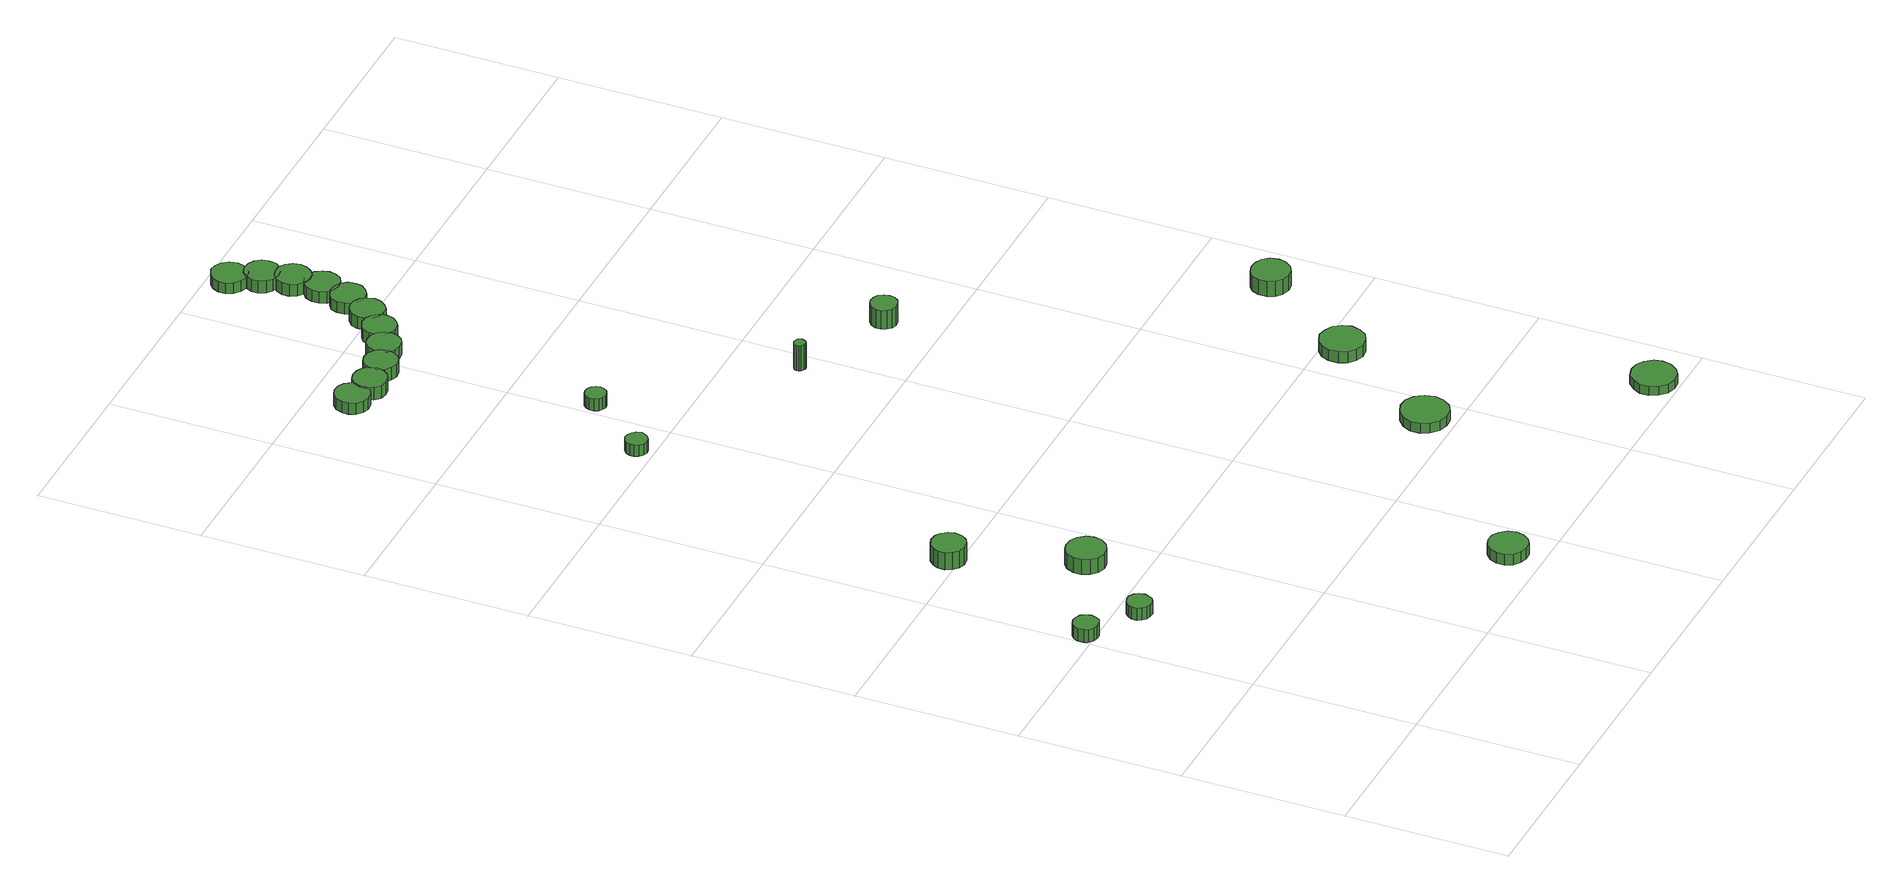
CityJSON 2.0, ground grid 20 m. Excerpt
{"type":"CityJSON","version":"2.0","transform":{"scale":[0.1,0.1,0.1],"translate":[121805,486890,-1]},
"CityObjects":{
"tree1":{"type":"SolitaryVegetationObject","attributes":{"function":"something"}},
"tree2":{"type":"SolitaryVegetationObject","attributes":{"function":"something"},"geometry":[{"type":"MultiSurface","lod":"1","boundaries":[[[0,1,2,3,4,5,6,7,8,9,10,11,12,13,14]],[[15,16,17,18,19,20,21,22,23,24,25,26,27,28,29]],[[0,29,28,1]],[[1,28,27,2]],[[2,27,26,3]],[[3,26,25,4]],[[4,25,24,5]],[[5,24,23,6]],[[6,23,22,7]],[[7,22,21,8]],[[8,21,20,9]],[[9,20,19,10]],[[10,19,18,11]],[[11,18,17,12]],[[12,17,16,13]],[[13,16,15,14]],[[14,15,29,0]]]}]},
"tree3":{"type":"SolitaryVegetationObject","attributes":{"function":"something"},"geometry":[{"type":"MultiSurface","lod":"1","boundaries":[[[30,31,32,33,34,35,36,37,38,39,40,41,42,43,44]],[[45,46,47,48,49,50,51,52,53,54,55,56,57,58,59]],[[30,59,58,31]],[[31,58,57,32]],[[32,57,56,33]],[[33,56,55,34]],[[34,55,54,35]],[[35,54,53,36]],[[36,53,52,37]],[[37,52,51,38]],[[38,51,50,39]],[[39,50,49,40]],[[40,49,48,41]],[[41,48,47,42]],[[42,47,46,43]],[[43,46,45,44]],[[44,45,59,30]]]}]},
"tree4":{"type":"SolitaryVegetationObject","attributes":{"function":"something"},"geometry":[{"type":"MultiSurface","lod":"1","boundaries":[[[60,61,62,63,64,65,66,67,68,69,70,71,72,73,74]],[[75,76,77,78,79,80,81,82,83,84,85,86,87,88,89]],[[60,89,88,61]],[[61,88,87,62]],[[62,87,86,63]],[[63,86,85,64]],[[64,85,84,65]],[[65,84,83,66]],[[66,83,82,67]],[[67,82,81,68]],[[68,81,80,69]],[[69,80,79,70]],[[70,79,78,71]],[[71,78,77,72]],[[72,77,76,73]],[[73,76,75,74]],[[74,75,89,60]]]}]},
"tree5":{"type":"SolitaryVegetationObject","attributes":{"function":"something"}},
"tree6":{"type":"SolitaryVegetationObject","attributes":{"function":"something"},"geometry":[{"type":"MultiSurface","lod":"1","boundaries":[[[90,91,92,93,94,95,96,97,98,99,100,101,102,103,104]],[[105,106,107,108,109,110,111,112,113,114,115,116,117,118,119]],[[90,119,118,91]],[[91,118,117,92]],[[92,117,116,93]],[[93,116,115,94]],[[94,115,114,95]],[[95,114,113,96]],[[96,113,112,97]],[[97,112,111,98]],[[98,111,110,99]],[[99,110,109,100]],[[100,109,108,101]],[[101,108,107,102]],[[102,107,106,103]],[[103,106,105,104]],[[104,105,119,90]]]}]},
"tree7":{"type":"SolitaryVegetationObject","attributes":{"function":"something"}},
"tree8":{"type":"SolitaryVegetationObject","attributes":{"function":"something"},"geometry":[{"type":"MultiSurface","lod":"1","boundaries":[[[120,121,122,123,124,125,126,127,128,129,130,131,132,133,134]],[[135,136,137,138,139,140,141,142,143,144,145,146,147,148,149]],[[120,149,148,121]],[[121,148,147,122]],[[122,147,146,123]],[[123,146,145,124]],[[124,145,144,125]],[[125,144,143,126]],[[126,143,142,127]],[[127,142,141,128]],[[128,141,140,129]],[[129,140,139,130]],[[130,139,138,131]],[[131,138,137,132]],[[132,137,136,133]],[[133,136,135,134]],[[134,135,149,120]]]}]},
"tree9":{"type":"SolitaryVegetationObject","attributes":{"function":"something"}},
"tree10":{"type":"SolitaryVegetationObject","attributes":{"function":"something"},"geometry":[{"type":"MultiSurface","lod":"1","boundaries":[[[150,151,152,153,154,155,156,157,158,159,160,161,162,163,164]],[[165,166,167,168,169,170,171,172,173,174,175,176,177,178,179]],[[150,179,178,151]],[[151,178,177,152]],[[152,177,176,153]],[[153,176,175,154]],[[154,175,174,155]],[[155,174,173,156]],[[156,173,172,157]],[[157,172,171,158]],[[158,171,170,159]],[[159,170,169,160]],[[160,169,168,161]],[[161,168,167,162]],[[162,167,166,163]],[[163,166,165,164]],[[164,165,179,150]]]}]},
"tree11":{"type":"SolitaryVegetationObject","attributes":{"function":"something"},"geometry":[{"type":"MultiSurface","lod":"1","boundaries":[[[180,181,182,183,184,185,186,187,188,189,190,191,192,193,194]],[[195,196,197,198,199,200,201,202,203,204,205,206,207,208,209]],[[180,209,208,181]],[[181,208,207,182]],[[182,207,206,183]],[[183,206,205,184]],[[184,205,204,185]],[[185,204,203,186]],[[186,203,202,187]],[[187,202,201,188]],[[188,201,200,189]],[[189,200,199,190]],[[190,199,198,191]],[[191,198,197,192]],[[192,197,196,193]],[[193,196,195,194]],[[194,195,209,180]]]}]},
"tree12":{"type":"SolitaryVegetationObject","attributes":{"function":"something"},"geometry":[{"type":"MultiSurface","lod":"1","boundaries":[[[210,211,212,213,214,215,216,217,218,219,220,221,222,223,224]],[[225,226,227,228,229,230,231,232,233,234,235,236,237,238,239]],[[210,239,238,211]],[[211,238,237,212]],[[212,237,236,213]],[[213,236,235,214]],[[214,235,234,215]],[[215,234,233,216]],[[216,233,232,217]],[[217,232,231,218]],[[218,231,230,219]],[[219,230,229,220]],[[220,229,228,221]],[[221,228,227,222]],[[222,227,226,223]],[[223,226,225,224]],[[224,225,239,210]]]}]},
"tree13":{"type":"SolitaryVegetationObject","attributes":{"function":"something"},"geometry":[{"type":"MultiSurface","lod":"1","boundaries":[[[240,241,242,243,244,245,246,247,248,249,250,251,252,253,254]],[[255,256,257,258,259,260,261,262,263,264,265,266,267,268,269]],[[240,269,268,241]],[[241,268,267,242]],[[242,267,266,243]],[[243,266,265,244]],[[244,265,264,245]],[[245,264,263,246]],[[246,263,262,247]],[[247,262,261,248]],[[248,261,260,249]],[[249,260,259,250]],[[250,259,258,251]],[[251,258,257,252]],[[252,257,256,253]],[[253,256,255,254]],[[254,255,269,240]]]}]},
"tree14":{"type":"SolitaryVegetationObject","attributes":{"function":"something"}},
"tree15":{"type":"SolitaryVegetationObject","attributes":{"function":"something"},"geometry":[{"type":"MultiSurface","lod":"1","boundaries":[[[270,271,272,273,274,275,276,277,278,279,280,281,282,283,284]],[[285,286,287,288,289,290,291,292,293,294,295,296,297,298,299]],[[270,299,298,271]],[[271,298,297,272]],[[272,297,296,273]],[[273,296,295,274]],[[274,295,294,275]],[[275,294,293,276]],[[276,293,292,277]],[[277,292,291,278]],[[278,291,290,279]],[[279,290,289,280]],[[280,289,288,281]],[[281,288,287,282]],[[282,287,286,283]],[[283,286,285,284]],[[284,285,299,270]]]}]},
"tree16":{"type":"SolitaryVegetationObject","attributes":{"function":"something"},"geometry":[{"type":"MultiSurface","lod":"1","boundaries":[[[300,301,302,303,304,305,306,307,308,309,310,311,312,313,314]],[[315,316,317,318,319,320,321,322,323,324,325,326,327,328,329]],[[300,329,328,301]],[[301,328,327,302]],[[302,327,326,303]],[[303,326,325,304]],[[304,325,324,305]],[[305,324,323,306]],[[306,323,322,307]],[[307,322,321,308]],[[308,321,320,309]],[[309,320,319,310]],[[310,319,318,311]],[[311,318,317,312]],[[312,317,316,313]],[[313,316,315,314]],[[314,315,329,300]]]}]},
"tree17":{"type":"SolitaryVegetationObject","attributes":{"function":"something"}},
"tree18":{"type":"SolitaryVegetationObject","attributes":{"function":"something"},"geometry":[{"type":"MultiSurface","lod":"1","boundaries":[[[330,331,332,333,334,335,336,337,338,339,340,341,342,343,344]],[[345,346,347,348,349,350,351,352,353,354,355,356,357,358,359]],[[330,359,358,331]],[[331,358,357,332]],[[332,357,356,333]],[[333,356,355,334]],[[334,355,354,335]],[[335,354,353,336]],[[336,353,352,337]],[[337,352,351,338]],[[338,351,350,339]],[[339,350,349,340]],[[340,349,348,341]],[[341,348,347,342]],[[342,347,346,343]],[[343,346,345,344]],[[344,345,359,330]]]}]},
"tree19":{"type":"SolitaryVegetationObject","attributes":{"function":"something"},"geometry":[{"type":"MultiSurface","lod":"1","boundaries":[[[360,361,362,363,364,365,366,367,368,369,370,371,372,373,374]],[[375,376,377,378,379,380,381,382,383,384,385,386,387,388,389]],[[360,389,388,361]],[[361,388,387,362]],[[362,387,386,363]],[[363,386,385,364]],[[364,385,384,365]],[[365,384,383,366]],[[366,383,382,367]],[[367,382,381,368]],[[368,381,380,369]],[[369,380,379,370]],[[370,379,378,371]],[[371,378,377,372]],[[372,377,376,373]],[[373,376,375,374]],[[374,375,389,360]]]}]},
"tree20":{"type":"SolitaryVegetationObject","attributes":{"function":"something"},"geometry":[{"type":"MultiSurface","lod":"1","boundaries":[[[390,391,392,393,394,395,396,397,398,399,400,401,402,403,404]],[[405,406,407,408,409,410,411,412,413,414,415,416,417,418,419]],[[390,419,418,391]],[[391,418,417,392]],[[392,417,416,393]],[[393,416,415,394]],[[394,415,414,395]],[[395,414,413,396]],[[396,413,412,397]],[[397,412,411,398]],[[398,411,410,399]],[[399,410,409,400]],[[400,409,408,401]],[[401,408,407,402]],[[402,407,406,403]],[[403,406,405,404]],[[404,405,419,390]]]}]},
"tree21":{"type":"SolitaryVegetationObject","attributes":{"function":"something"},"geometry":[{"type":"MultiSurface","lod":"1","boundaries":[[[420,421,422,423,424,425,426,427,428,429,430,431,432,433,434]],[[435,436,437,438,439,440,441,442,443,444,445,446,447,448,449]],[[420,449,448,421]],[[421,448,447,422]],[[422,447,446,423]],[[423,446,445,424]],[[424,445,444,425]],[[425,444,443,426]],[[426,443,442,427]],[[427,442,441,428]],[[428,441,440,429]],[[429,440,439,430]],[[430,439,438,431]],[[431,438,437,432]],[[432,437,436,433]],[[433,436,435,434]],[[434,435,449,420]]]}]},
"tree22":{"type":"SolitaryVegetationObject","attributes":{"function":"something"},"geometry":[{"type":"MultiSurface","lod":"1","boundaries":[[[450,451,452,453,454,455,456,457,458,459,460,461,462,463,464]],[[465,466,467,468,469,470,471,472,473,474,475,476,477,478,479]],[[450,479,478,451]],[[451,478,477,452]],[[452,477,476,453]],[[453,476,475,454]],[[454,475,474,455]],[[455,474,473,456]],[[456,473,472,457]],[[457,472,471,458]],[[458,471,470,459]],[[459,470,469,460]],[[460,469,468,461]],[[461,468,467,462]],[[462,467,466,463]],[[463,466,465,464]],[[464,465,479,450]]]}]},
"tree23":{"type":"SolitaryVegetationObject","attributes":{"function":"something"},"geometry":[{"type":"MultiSurface","lod":"1","boundaries":[[[480,481,482,483,484,485,486,487,488,489,490,491,492,493,494]],[[495,496,497,498,499,500,501,502,503,504,505,506,507,508,509]],[[480,509,508,481]],[[481,508,507,482]],[[482,507,506,483]],[[483,506,505,484]],[[484,505,504,485]],[[485,504,503,486]],[[486,503,502,487]],[[487,502,501,488]],[[488,501,500,489]],[[489,500,499,490]],[[490,499,498,491]],[[491,498,497,492]],[[492,497,496,493]],[[493,496,495,494]],[[494,495,509,480]]]}]},
"tree24":{"type":"SolitaryVegetationObject","attributes":{"function":"something"},"geometry":[{"type":"MultiSurface","lod":"1","boundaries":[[[510,511,512,513,514,515,516,517,518,519,520,521,522,523,524]],[[525,526,527,528,529,530,531,532,533,534,535,536,537,538,539]],[[510,539,538,511]],[[511,538,537,512]],[[512,537,536,513]],[[513,536,535,514]],[[514,535,534,515]],[[515,534,533,516]],[[516,533,532,517]],[[517,532,531,518]],[[518,531,530,519]],[[519,530,529,520]],[[520,529,528,521]],[[521,528,527,522]],[[522,527,526,523]],[[523,526,525,524]],[[524,525,539,510]]]}]},
"tree25":{"type":"SolitaryVegetationObject","attributes":{"function":"something"},"geometry":[{"type":"MultiSurface","lod":"1","boundaries":[[[540,541,542,543,544,545,546,547,548,549,550,551,552,553,554]],[[555,556,557,558,559,560,561,562,563,564,565,566,567,568,569]],[[540,569,568,541]],[[541,568,567,542]],[[542,567,566,543]],[[543,566,565,544]],[[544,565,564,545]],[[545,564,563,546]],[[546,563,562,547]],[[547,562,561,548]],[[548,561,560,549]],[[549,560,559,550]],[[550,559,558,551]],[[551,558,557,552]],[[552,557,556,553]],[[553,556,555,554]],[[554,555,569,540]]]}]},
"tree26":{"type":"SolitaryVegetationObject","attributes":{"function":"something"},"geometry":[{"type":"MultiSurface","lod":"1","boundaries":[[[570,571,572,573,574,575,576,577,578,579,580,581,582,583,584]],[[585,586,587,588,589,590,591,592,593,594,595,596,597,598,599]],[[570,599,598,571]],[[571,598,597,572]],[[572,597,596,573]],[[573,596,595,574]],[[574,595,594,575]],[[575,594,593,576]],[[576,593,592,577]],[[577,592,591,578]],[[578,591,590,579]],[[579,590,589,580]],[[580,589,588,581]],[[581,588,587,582]],[[582,587,586,583]],[[583,586,585,584]],[[584,585,599,570]]]}]},
"tree27":{"type":"SolitaryVegetationObject","attributes":{"function":"something"},"geometry":[{"type":"MultiSurface","lod":"1","boundaries":[[[600,601,602,603,604,605,606,607,608,609,610,611,612,613,614]],[[615,616,617,618,619,620,621,622,623,624,625,626,627,628,629]],[[600,629,628,601]],[[601,628,627,602]],[[602,627,626,603]],[[603,626,625,604]],[[604,625,624,605]],[[605,624,623,606]],[[606,623,622,607]],[[607,622,621,608]],[[608,621,620,609]],[[609,620,619,610]],[[610,619,618,611]],[[611,618,617,612]],[[612,617,616,613]],[[613,616,615,614]],[[614,615,629,600]]]}]},
"tree28":{"type":"SolitaryVegetationObject","attributes":{"function":"something"},"geometry":[{"type":"MultiSurface","lod":"1","boundaries":[[[630,631,632,633,634,635,636,637,638,639,640,641,642,643,644]],[[645,646,647,648,649,650,651,652,653,654,655,656,657,658,659]],[[630,659,658,631]],[[631,658,657,632]],[[632,657,656,633]],[[633,656,655,634]],[[634,655,654,635]],[[635,654,653,636]],[[636,653,652,637]],[[637,652,651,638]],[[638,651,650,639]],[[639,650,649,640]],[[640,649,648,641]],[[641,648,647,642]],[[642,647,646,643]],[[643,646,645,644]],[[644,645,659,630]]]}]},
"tree29":{"type":"SolitaryVegetationObject","attributes":{"function":"something"},"geometry":[{"type":"MultiSurface","lod":"1","boundaries":[[[660,661,662,663,664,665,666,667,668,669,670,671,672,673,674]],[[675,676,677,678,679,680,681,682,683,684,685,686,687,688,689]],[[660,689,688,661]],[[661,688,687,662]],[[662,687,686,663]],[[663,686,685,664]],[[664,685,684,665]],[[665,684,683,666]],[[666,683,682,667]],[[667,682,681,668]],[[668,681,680,669]],[[669,680,679,670]],[[670,679,678,671]],[[671,678,677,672]],[[672,677,676,673]],[[673,676,675,674]],[[674,675,689,660]]]}]},
"tree30":{"type":"SolitaryVegetationObject","attributes":{"function":"something"},"geometry":[{"type":"MultiSurface","lod":"1","boundaries":[[[690,691,692,693,694,695,696,697,698,699,700,701,702,703,704]],[[705,706,707,708,709,710,711,712,713,714,715,716,717,718,719]],[[690,719,718,691]],[[691,718,717,692]],[[692,717,716,693]],[[693,716,715,694]],[[694,715,714,695]],[[695,714,713,696]],[[696,713,712,697]],[[697,712,711,698]],[[698,711,710,699]],[[699,710,709,700]],[[700,709,708,701]],[[701,708,707,702]],[[702,707,706,703]],[[703,706,705,704]],[[704,705,719,690]]]}]}
},
"vertices":[
[32,412,22],[30,418,22],[27,423,22],[21,426,22],[15,427,22],[9,425,22],[4,421,22],[2,415,22],[2,408,22],[4,403,22],[9,399,22],[15,397,22],[21,397,22],[27,400,22],[30,405,22],[30,405,5],[27,400,5],[21,397,5],[15,397,5],[9,399,5],[4,403,5],[2,408,5],[2,415,5],[4,421,5],[9,425,5],[15,427,5],[21,426,5],[27,423,5],[30,418,5],[32,412,5],
[96,374,21],[94,381,21],[91,386,21],[85,389,21],[79,389,21],[73,387,21],[69,383,21],[66,378,21],[66,371,21],[69,366,21],[73,362,21],[79,360,21],[85,360,21],[91,363,21],[94,368,21],[94,368,5],[91,363,5],[85,360,5],[79,360,5],[73,362,5],[69,366,5],[66,371,5],[66,378,5],[69,383,5],[73,387,5],[79,389,5],[85,389,5],[91,386,5],[94,381,5],[96,374,5],
[112,613,29],[110,621,29],[105,628,29],[98,632,29],[89,633,29],[81,630,29],[75,624,29],[71,617,29],[71,608,29],[75,601,29],[81,595,29],[89,592,29],[98,593,29],[105,597,29],[110,604,29],[110,604,6],[105,597,6],[98,593,6],[89,592,6],[81,595,6],[75,601,6],[71,608,6],[71,617,6],[75,624,6],[81,630,6],[89,633,6],[98,632,6],[105,628,6],[110,621,6],[112,613,6],
[171,469,26],[169,478,26],[163,486,26],[154,491,26],[144,492,26],[135,489,26],[128,483,26],[124,474,26],[124,464,26],[128,455,26],[135,448,26],[144,445,26],[154,446,26],[163,451,26],[169,459,26],[169,459,6],[163,451,6],[154,446,6],[144,445,6],[135,448,6],[128,455,6],[124,464,6],[124,474,6],[128,483,6],[135,489,6],[144,492,6],[154,491,6],[163,486,6],[169,478,6],[171,469,6],
[378,42,20],[376,52,20],[370,60,20],[362,65,20],[352,66,20],[343,63,20],[335,56,20],[331,47,20],[331,37,20],[335,28,20],[343,22,20],[352,19,20],[362,20,20],[370,25,20],[376,33,20],[376,33,6],[370,25,6],[362,20,6],[352,19,6],[343,22,6],[335,28,6],[331,37,6],[331,47,6],[335,56,6],[343,63,6],[352,66,6],[362,65,6],[370,60,6],[376,52,6],[378,42,6],
[165,1020,22],[163,1026,22],[160,1030,22],[155,1033,22],[150,1034,22],[145,1032,22],[140,1028,22],[138,1023,22],[138,1018,22],[140,1013,22],[145,1009,22],[150,1007,22],[155,1008,22],[160,1011,22],[163,1015,22],[163,1015,7],[160,1011,7],[155,1008,7],[150,1007,7],[145,1009,7],[140,1013,7],[138,1018,7],[138,1023,7],[140,1028,7],[145,1032,7],[150,1034,7],[155,1033,7],[160,1030,7],[163,1026,7],[165,1020,7],
[125,1348,24],[124,1356,24],[118,1364,24],[111,1368,24],[102,1369,24],[94,1366,24],[87,1360,24],[84,1352,24],[84,1344,24],[87,1336,24],[94,1330,24],[102,1327,24],[111,1328,24],[118,1332,24],[124,1339,24],[124,1339,9],[118,1332,9],[111,1328,9],[102,1327,9],[94,1330,9],[87,1336,9],[84,1344,9],[84,1352,9],[87,1360,9],[94,1366,9],[102,1369,9],[111,1368,9],[118,1364,9],[124,1356,9],[125,1348,9],
[159,1341,26],[157,1349,26],[152,1356,26],[145,1360,26],[136,1361,26],[128,1359,26],[122,1353,26],[119,1345,26],[119,1337,26],[122,1329,26],[128,1323,26],[136,1321,26],[145,1322,26],[152,1326,26],[157,1333,26],[157,1333,9],[152,1326,9],[145,1322,9],[136,1321,9],[128,1323,9],[122,1329,9],[119,1337,9],[119,1345,9],[122,1353,9],[128,1359,9],[136,1361,9],[145,1360,9],[152,1356,9],[157,1349,9],[159,1341,9],
[227,1098,24],[226,1103,24],[223,1107,24],[218,1110,24],[213,1111,24],[208,1109,24],[204,1105,24],[202,1101,24],[202,1095,24],[204,1090,24],[208,1087,24],[213,1085,24],[218,1086,24],[223,1088,24],[226,1093,24],[226,1093,8],[223,1088,8],[218,1086,8],[213,1085,8],[208,1087,8],[204,1090,8],[202,1095,8],[202,1101,8],[204,1105,8],[208,1109,8],[213,1111,8],[218,1110,8],[223,1107,8],[226,1103,8],[227,1098,8],
[196,1344,26],[194,1352,26],[189,1359,26],[182,1363,26],[174,1364,26],[166,1362,26],[159,1356,26],[156,1348,26],[156,1340,26],[159,1332,26],[166,1327,26],[174,1324,26],[182,1325,26],[189,1329,26],[194,1336,26],[194,1336,9],[189,1329,9],[182,1325,9],[174,1324,9],[166,1327,9],[159,1332,9],[156,1340,9],[156,1348,9],[159,1356,9],[166,1362,9],[174,1364,9],[182,1363,9],[189,1359,9],[194,1352,9],[196,1344,9],
[230,1355,26],[228,1363,26],[223,1370,26],[216,1374,26],[207,1375,26],[199,1373,26],[193,1367,26],[190,1359,26],[190,1351,26],[193,1343,26],[199,1337,26],[207,1335,26],[216,1336,26],[223,1340,26],[228,1347,26],[228,1347,10],[223,1340,10],[216,1336,10],[207,1335,10],[199,1337,10],[193,1343,10],[190,1351,10],[190,1359,10],[193,1367,10],[199,1373,10],[207,1375,10],[216,1374,10],[223,1370,10],[228,1363,10],[230,1355,10],
[589,234,21],[586,246,21],[579,256,21],[569,262,21],[557,263,21],[546,259,21],[537,251,21],[532,240,21],[532,228,21],[537,218,21],[546,210,21],[557,206,21],[569,207,21],[579,213,21],[586,223,21],[586,223,8],[579,213,8],[569,207,8],[557,206,8],[546,210,8],[537,218,8],[532,228,8],[532,240,8],[537,251,8],[546,259,8],[557,263,8],[569,262,8],[579,256,8],[586,246,8],[589,234,8],
[381,918,42],[380,921,42],[379,923,42],[376,924,42],[373,925,42],[371,924,42],[368,922,42],[367,919,42],[367,916,42],[368,914,42],[371,912,42],[373,911,42],[376,911,42],[379,913,42],[380,915,42],[380,915,8],[379,913,8],[376,911,8],[373,911,8],[371,912,8],[368,914,8],[367,916,8],[367,919,8],[368,922,8],[371,924,8],[373,925,8],[376,924,8],[379,923,8],[380,921,8],[381,918,8],
[260,1374,26],[258,1382,26],[253,1389,26],[246,1393,26],[237,1394,26],[229,1391,26],[223,1386,26],[220,1378,26],[220,1369,26],[223,1362,26],[229,1356,26],[237,1353,26],[246,1354,26],[253,1359,26],[258,1365,26],[258,1365,10],[253,1359,10],[246,1354,10],[237,1353,10],[229,1356,10],[223,1362,10],[220,1369,10],[220,1378,10],[223,1386,10],[229,1391,10],[237,1394,10],[246,1393,10],[253,1389,10],[258,1382,10],[260,1374,10],
[285,1399,26],[283,1408,26],[278,1415,26],[271,1419,26],[262,1420,26],[254,1417,26],[247,1411,26],[244,1403,26],[244,1395,26],[247,1387,26],[254,1381,26],[262,1379,26],[271,1379,26],[278,1384,26],[283,1391,26],[283,1391,10],[278,1384,10],[271,1379,10],[262,1379,10],[254,1381,10],[247,1387,10],[244,1395,10],[244,1403,10],[247,1411,10],[254,1417,10],[262,1420,10],[271,1419,10],[278,1415,10],[283,1408,10],[285,1399,10],
[304,1431,26],[303,1440,26],[297,1447,26],[290,1451,26],[281,1452,26],[273,1449,26],[266,1444,26],[263,1436,26],[263,1427,26],[266,1419,26],[273,1413,26],[281,1410,26],[290,1411,26],[297,1416,26],[303,1423,26],[303,1423,11],[297,1416,11],[290,1411,11],[281,1410,11],[273,1413,11],[266,1419,11],[263,1427,11],[263,1436,11],[266,1444,11],[273,1449,11],[281,1452,11],[290,1451,11],[297,1447,11],[303,1440,11],[304,1431,11],
[314,1467,26],[312,1475,26],[307,1483,26],[299,1487,26],[290,1488,26],[282,1485,26],[275,1479,26],[272,1471,26],[272,1462,26],[275,1454,26],[282,1449,26],[290,1446,26],[299,1447,26],[307,1451,26],[312,1458,26],[312,1458,11],[307,1451,11],[299,1447,11],[290,1446,11],[282,1449,11],[275,1454,11],[272,1462,11],[272,1471,11],[275,1479,11],[282,1485,11],[290,1488,11],[299,1487,11],[307,1483,11],[312,1475,11],[314,1467,11],
[289,1569,26],[287,1578,26],[282,1585,26],[274,1590,26],[265,1591,26],[257,1588,26],[250,1582,26],[246,1574,26],[246,1565,26],[250,1557,26],[257,1551,26],[265,1548,26],[274,1549,26],[282,1553,26],[287,1561,26],[287,1561,12],[282,1553,12],[274,1549,12],[265,1548,12],[257,1551,12],[250,1557,12],[246,1565,12],[246,1574,12],[250,1582,12],[257,1588,12],[265,1591,12],[274,1590,12],[282,1585,12],[287,1578,12],[289,1569,12],
[757,29,20],[755,39,20],[748,48,20],[739,54,20],[728,55,20],[717,52,20],[709,44,20],[704,34,20],[704,23,20],[709,13,20],[717,5,20],[728,2,20],[739,3,20],[748,9,20],[755,18,20],[755,18,8],[748,9,8],[739,3,8],[728,2,8],[717,5,8],[709,13,8],[704,23,8],[704,34,8],[709,44,8],[717,52,8],[728,55,8],[739,54,8],[748,48,8],[755,39,8],[757,29,8],
[313,1502,27],[311,1511,27],[306,1518,27],[299,1523,27],[290,1523,27],[282,1521,27],[275,1515,27],[271,1507,27],[271,1498,27],[275,1490,27],[282,1484,27],[290,1481,27],[299,1482,27],[306,1487,27],[311,1494,27],[311,1494,11],[306,1487,11],[299,1482,11],[290,1481,11],[282,1484,11],[275,1490,11],[271,1498,11],[271,1507,11],[275,1515,11],[282,1521,11],[290,1523,11],[299,1523,11],[306,1518,11],[311,1511,11],[313,1502,11],
[305,1537,27],[304,1546,27],[298,1553,27],[291,1557,27],[282,1558,27],[273,1555,27],[267,1549,27],[263,1541,27],[263,1533,27],[267,1524,27],[273,1519,27],[282,1516,27],[291,1517,27],[298,1521,27],[304,1528,27],[304,1528,11],[298,1521,11],[291,1517,11],[282,1516,11],[273,1519,11],[267,1524,11],[263,1533,11],[263,1541,11],[267,1549,11],[273,1555,11],[282,1558,11],[291,1557,11],[298,1553,11],[304,1546,11],[305,1537,11],
[511,868,34],[510,874,34],[506,880,34],[500,883,34],[493,884,34],[487,882,34],[482,877,34],[479,871,34],[479,865,34],[482,859,34],[487,854,34],[493,852,34],[500,853,34],[506,856,34],[510,861,34],[510,861,9],[506,856,9],[500,853,9],[493,852,9],[487,854,9],[482,859,9],[479,865,9],[479,871,9],[482,877,9],[487,882,9],[493,884,9],[500,883,9],[506,880,9],[510,874,9],[511,868,9],
[676,374,24],[673,385,24],[667,394,24],[657,399,24],[646,401,24],[635,397,24],[627,390,24],[623,380,24],[623,368,24],[627,358,24],[635,351,24],[646,347,24],[657,349,24],[667,354,24],[673,363,24],[673,363,9],[667,354,9],[657,349,9],[646,347,9],[635,351,9],[627,358,9],[623,368,9],[623,380,9],[627,390,9],[635,397,9],[646,401,9],[657,399,9],[667,394,9],[673,385,9],[676,374,9],
[758,499,30],[756,509,30],[750,517,30],[741,521,30],[732,522,30],[722,519,30],[715,513,30],[711,504,30],[711,494,30],[715,485,30],[722,479,30],[732,476,30],[741,477,30],[750,482,30],[756,490,30],[756,490,10],[750,482,10],[741,477,10],[732,476,10],[722,479,10],[715,485,10],[711,494,10],[711,504,10],[715,513,10],[722,519,10],[732,522,10],[741,521,10],[750,517,10],[756,509,10],[758,499,10]
]}
